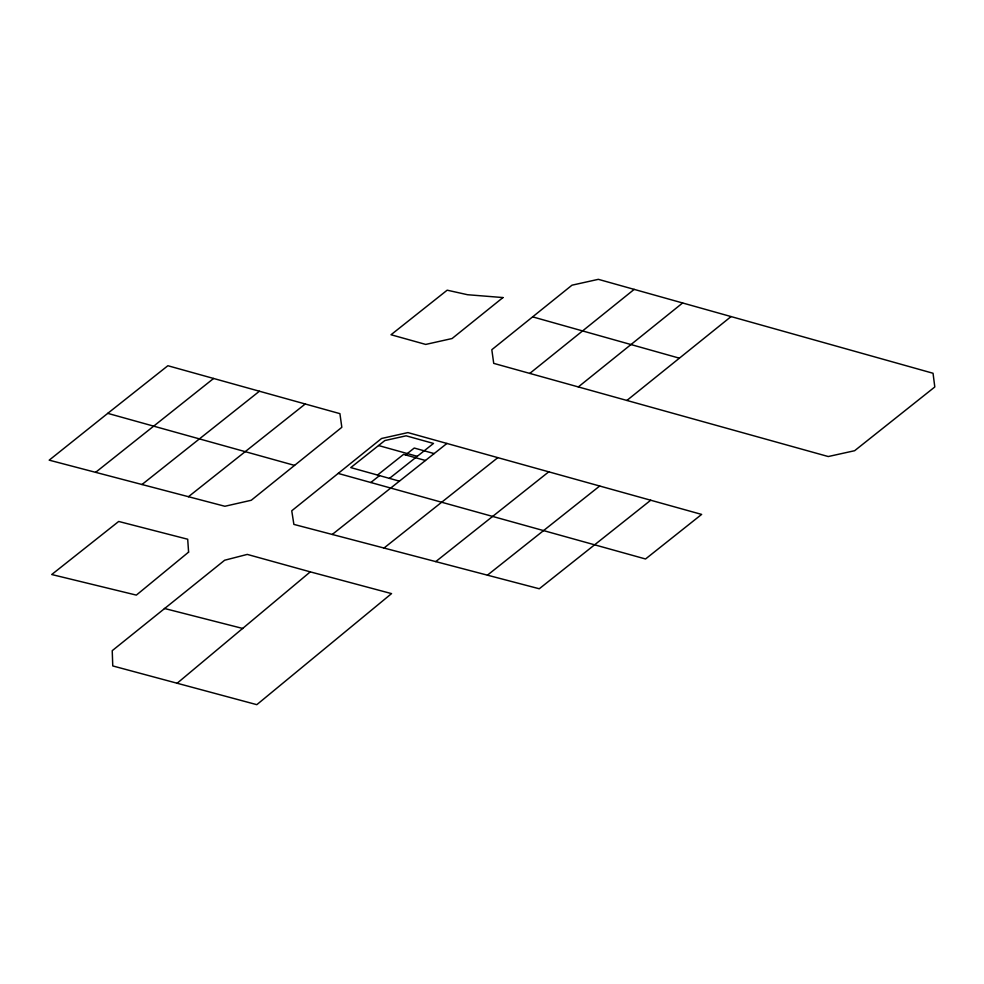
<?xml version="1.0" encoding="UTF-8"?>
<svg xmlns="http://www.w3.org/2000/svg" width="984" height="984" viewBox="0 0 984 984"><rect width="100%" height="100%" fill="white"/><g stroke="black" fill="none" stroke-linecap="round" stroke-linejoin="round"><path stroke-width="1.48" d="M177.009 683.351L310.292 571.864L391.534 593.61L256.812 704.667L112.766 665.934L112.225 650.67L224.66 560.228L247.279 554.41L310.292 571.864M578.321 386.933L682.625 302.974L933.041 373.268L934.8 386.97L854.629 450.709L828.257 456.539L493.722 363.367L491.816 349.714L571.987 285.188L598.346 279.333L682.625 302.974M626.882 400.451L731.051 316.59M338.176 473.427L381.571 438.483L407.917 432.591L701.629 514.411L645.541 558.986L338.176 473.427L291.744 510.782L293.884 524.398L539.269 588.764L650.719 500.241M529.798 373.403L634.2 289.382M107.748 413.354L49.2 460.155L224.881 506.268L251.252 500.266L341.829 427.302L339.911 413.649L167.87 365.728L107.748 413.354L294.56 465.395M213.626 378.459L95.596 472.357M141.979 484.522L259.407 391.238M305.237 403.993L188.436 496.723M383.994 548.039L497.855 457.634M435.752 561.606L548.764 471.828M487.437 575.16L599.687 486.022M377.524 475.051L403.575 454.374L425.469 460.475M370.82 482.504L379.517 475.604M405.568 454.928L414.252 448.04L434.153 453.587M389.467 478.384L433.489 443.44L406.109 435.814L384.83 440.561L350.771 467.597L399.418 481.151M332.248 534.46L446.933 443.44M164.377 608.456L242.888 628.505M378.557 445.543L417.253 456.33M679.169 358.114L532.627 316.86M188.596 552.122L136.345 595.111L51.734 574.521L118.695 521.458L187.698 539.232L188.596 552.122M502.972 297.562L452.074 338.533L425.715 344.425L391.029 334.744L447.179 290.182L467.523 294.72L502.972 297.562"/></g></svg>
